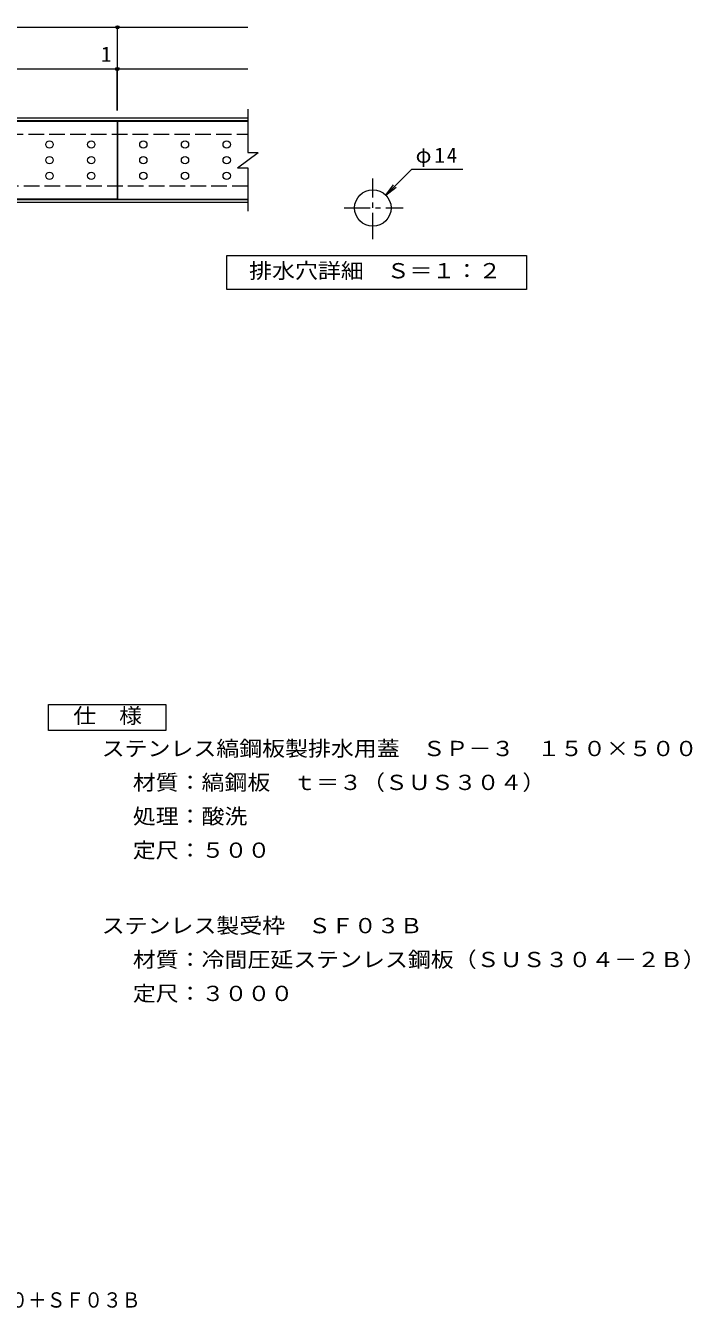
# Model space of a CAD drawing. Units: millimetres, scale not verified, with parts at other scales. Extents: x -245 to 297, y -273 to 226.
# Drawn here: x 41.2 to 297.1, y -273.1 to 219.3 of the extents above; entities that cross this region are included whole.
import ezdxf
from ezdxf.enums import TextEntityAlignment as Align

# ---------------------------------------------------------------- set-up
doc = ezdxf.new("R2010")
doc.units = ezdxf.units.MM
doc.header["$LTSCALE"] = 2
doc.header["$PDMODE"] = 32
doc.header["$PDSIZE"] = 1.2
doc.linetypes.add('CHAIN1', pattern=[8, 5, -1, 1, -1])
doc.linetypes.add('DASHED3', pattern=[4, 3, -1])
for name, color, linetype, lineweight in [('C-0', 3, 'CHAIN1', 9), ('C-1', 2, 'Continuous', 9), ('C-2', 3, 'Continuous', 9), ('C-4', 7, 'Continuous', 9), ('C-5', 7, 'Continuous', 9), ('C-A', 3, 'Continuous', 9), ('D-5', 7, 'Continuous', 9)]:
    doc.layers.add(name, color=color, linetype=linetype, lineweight=lineweight)
doc.layers.add('F-4', color=2, linetype='Continuous')
doc.styles.add('ＭＳ ゴシック', font='')
doc.styles.get('ＭＳ ゴシック').set_extended_font_data('MS Gothic')

msp = doc.modelspace()

# ---------------------------------------------------------------- linework, layer by layer
at = {"layer": 'C-0'}
for p, q in [((174.437, 137.47), (174.437, 160.664)), ((163.427, 149.393), (186.077, 149.393))]:
    msp.add_line(p, q, dxfattribs=at)
at = {"layer": 'C-0', "linetype": 'Continuous'}
msp.add_circle((174.437, 149.393), 7, dxfattribs=at)
at = {"layer": 'C-1'}
for p, q in [((-173.762, 183.935), (126.438, 183.935)), ((-173.762, 182.935), (126.438, 182.935)), ((126.438, 152.535), (-173.762, 152.535)), ((126.438, 151.535), (-173.762, 151.535))]:
    msp.add_line(p, q, dxfattribs=at)
at = {"layer": 'C-1', "linetype": 'DASHED3'}
for p, q in [((-173.762, 177.735), (126.438, 177.735)), ((126.438, 157.735), (-173.762, 157.735))]:
    msp.add_line(p, q, dxfattribs=at)
at = {"layer": 'C-2'}
for p, q in [((126.438, 187.335), (126.438, 170.735)), ((76.438, 182.735), (76.438, 152.735)), ((76.438, 182.735), (126.438, 182.735)), ((122.438, 164.735), (130.438, 170.735)), ((126.438, 170.735), (130.438, 170.735)), ((122.438, 164.735), (126.438, 164.735)), ((126.438, 164.735), (126.438, 148.135)), ((76.438, 152.735), (126.438, 152.735))]:
    msp.add_line(p, q, dxfattribs=at)
msp.add_lwpolyline([(-23.562, 152.735), (-23.562, 182.735), (76.238, 182.735), (76.238, 152.735)], close=True, dxfattribs=at)
at = {"layer": 'C-4'}
for p, q in [((76.438, 202.735), (76.438, 219.335)), ((-23.562, 202.735), (76.238, 202.735)), ((76.238, 186.735), (76.238, 203.335)), ((76.238, 202.735), (126.438, 202.735)), ((76.438, 186.735), (76.438, 203.335))]:
    msp.add_line(p, q, dxfattribs=at)
msp.add_lwpolyline([(-173.762, 218.735), (-23.562, 218.735), (126.438, 218.735)], dxfattribs=at)
for p in [(76.438, 218.735), (76.238, 202.735), (76.438, 202.735)]:
    msp.add_point(p, dxfattribs=at)
at = {"layer": 'C-5'}
for p, q in [((179.386, 154.343), (189.374, 164.331)), ((189.374, 164.331), (208.973, 164.331)), ((179.386, 154.343), (182.43, 158.31)), ((179.386, 154.343), (183.353, 157.387))]:
    msp.add_line(p, q, dxfattribs=at)
msp.add_lwpolyline([(118.454, 118.135), (118.454, 131.135), (233.455, 131.135), (233.455, 118.135)], close=True, dxfattribs=at)
at = {"layer": 'C-A'}
for centre in [(50.338, 173.735), (66.338, 173.735), (86.338, 173.735), (102.338, 173.735), (118.338, 173.735), (50.338, 167.735), (66.338, 167.735), (86.338, 167.735), (102.338, 167.735), (118.338, 167.735), (50.338, 161.735), (66.338, 161.735), (86.338, 161.735), (102.338, 161.735), (118.338, 161.735)]:
    msp.add_circle(centre, 1.4, dxfattribs=at)
at = {"layer": 'D-5', "color": 2}
for p, q in [((49.935, -41.082), (94.934, -41.082)), ((49.935, -51.082), (49.935, -41.082)), ((94.934, -41.082), (94.934, -51.082)), ((94.934, -51.082), (49.935, -51.082))]:
    msp.add_line(p, q, dxfattribs=at)

# ---------------------------------------------------------------- texts
at = {"layer": 'C-0', "color": 2, "insert": (190.887, 165.139), "char_height": 5.865, "attachment_point": 7, "style": 'ＭＳ ゴシック'}
msp.add_mtext('\\T1.19;φ14', dxfattribs=at)
at = {"layer": 'C-4', "color": 2, "style": 'ＭＳ ゴシック'}
msp.add_text('1', height=5.865, dxfattribs=at).set_placement((70.098, 203.735), align=Align.BOTTOM_LEFT)
at = {"layer": 'C-5', "color": 2, "style": 'ＭＳ ゴシック', "width": 1.1}
msp.add_text('排水穴詳細\u3000Ｓ＝１：２', height=5.865, dxfattribs=at).set_placement((126.955, 120.635), align=Align.BOTTOM_LEFT)
at = {"layer": 'D-5', "color": 2, "style": 'ＭＳ ゴシック', "width": 1.1}
for s, p in [('仕\u3000様', (59.434, -50.082)), ('ステンレス縞鋼板製排水用蓋\u3000ＳＰ－３\u3000１５０×５００', (70.353, -62.666)), ('材質：縞鋼板\u3000ｔ＝３（ＳＵＳ３０４）', (82.295, -75.666)), ('処理：酸洗', (82.295, -88.666)), ('定尺：５００', (82.295, -101.666)), ('ステンレス製受枠\u3000ＳＦ０３Ｂ', (70.353, -130.618)), ('材質：冷間圧延ステンレス鋼板（ＳＵＳ３０４－２Ｂ）', (82.295, -143.618)), ('定尺：３０００', (82.295, -156.618))]:
    msp.add_text(s, height=5.865, dxfattribs=at).set_placement(p, align=Align.BOTTOM_LEFT)
at = {"layer": 'F-4', "style": 'ＭＳ ゴシック', "width": 0.9}
msp.add_text('ステンレス縞鋼板製\u3000排水ピット蓋\u3000\u3000ＳＰ－３\u3000１５０×５００＋ＳＦ０３Ｂ', height=5.865, dxfattribs=at).set_placement((-173.933, -274.23), align=Align.BOTTOM_LEFT)

doc.saveas('drawing.dxf')
